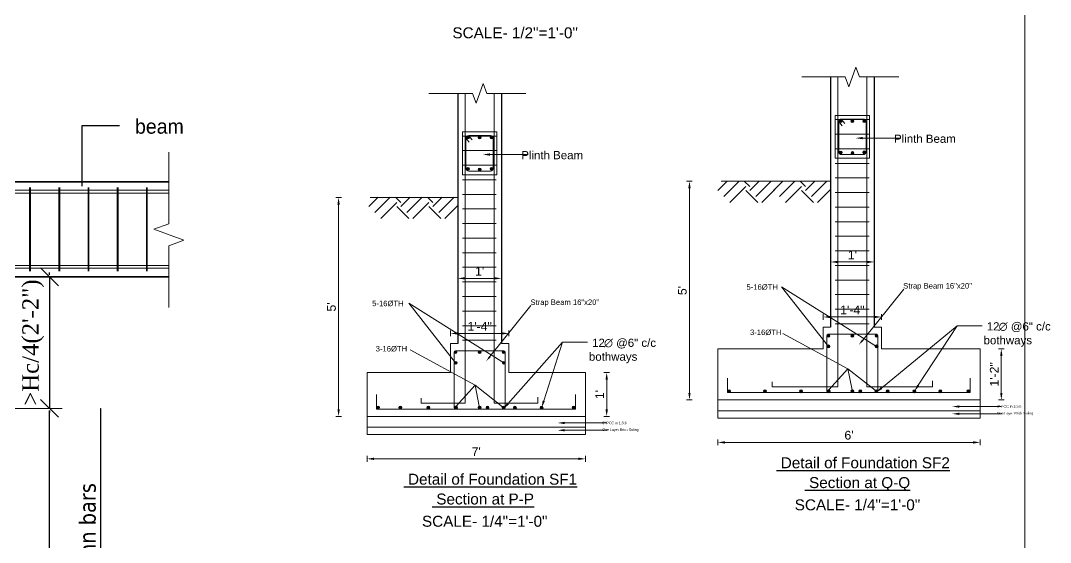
# Model space of a CAD drawing. Header units: inches. Extents: x 85856 to 287200, y -126184 to 75211.
# Drawn here: x 187881 to 188446, y -25143 to -24857 of the extents above; entities that cross this region are included whole.
import ezdxf
from ezdxf.enums import TextEntityAlignment as Align

# ---------------------------------------------------------------- set-up
doc = ezdxf.new("R2010")
doc.units = ezdxf.units.IN
doc.header["$LTSCALE"] = 0.5
doc.header["$MEASUREMENT"] = 0
doc.header["$PDMODE"] = 66
for name, color, linetype, lineweight in [('BEAM LINE', 4, 'Continuous', 9), ('break line', 1, 'Continuous', 15), ('D-DIM', 5, 'Continuous', 18), ('DIM', 4, 'Continuous', 5), ('dimension', 100, 'Continuous', 13), ('DIMSTR', 5, 'Continuous', 13), ('ELE1', 3, 'Continuous', 9), ('hatch', 9, 'Continuous', 5), ('MAINREINF', 1, 'Continuous', 18), ('RCC LINE', 200, 'Continuous', 18), ('rebAar', 3, 'Continuous', 20), ('rebar', 140, 'Continuous', 13), ('STIRRUPS', 14, 'Continuous', 18), ('TEX', 210, 'Continuous', 25), ('TRENCH', 1, 'Continuous', 35), ('wall', 1, 'Continuous', 40)]:
    doc.layers.add(name, color=color, linetype=linetype, lineweight=lineweight)
doc.layers.add('column', color=4, linetype='Continuous')
doc.styles.get("Standard").update_dxf_attribs({"font": 'arial.ttf'})
doc.styles.add('TAHOMA', font='tahoma.ttf', dxfattribs={"height": 9})
doc.styles.add('Text', font='GOTHIC.TTF', dxfattribs={"height": 6})
doc.styles.add('times new roman', font='times.ttf', dxfattribs={"height": 7})
doc.dimstyles.new('ARROW', dxfattribs={"dimscale": 96, "dimtxt": 9, "dimasz": 0.125, "dimexe": 0.078125, "dimexo": 0.09375, "dimgap": 0.03125, "dimtad": 1, "dimdec": 0, "dimzin": 3, "dimdsep": 46, "dimlunit": 4, "dimtxsty": 'TAHOMA', "dimcen": 0.09375, "dimclrd": 256, "dimclre": 256, "dimclrt": 256, "dimadec": 0, "dimazin": 0, "dimtfac": 1, "dimtdec": 0, "dimtmove": 0, "dimatfit": 3, "dimfxl": 1, "dimfrac": 2, "dimtolj": 1, "dimtzin": 0, "dimarcsym": 0})
doc.dimstyles.new("gan2'", dxfattribs={"dimscale": 96, "dimtxt": 0.09375, "dimasz": 0.012, "dimexe": 0.09375, "dimexo": 0.15625, "dimgap": 0.03, "dimtad": 1, "dimdec": 1, "dimlfac": 0.25, "dimzin": 3, "dimdsep": 46, "dimlunit": 4, "dimtxsty": 'times new roman', "dimblk": 'gg', "dimcen": 0.09375, "dimdle": 0.09375, "dimse1": 1, "dimse2": 1, "dimclre": 34, "dimadec": 0, "dimazin": 0, "dimtfac": 1, "dimtdec": 1, "dimtix": 1, "dimtmove": 0, "dimatfit": 3, "dimfxl": 1, "dimfrac": 2, "dimtolj": 1, "dimtzin": 1, "dimarcsym": 0})

# ---------------------------------------------------------------- blocks, each defined once
blk = doc.blocks.new('UIGI')
at = {"layer": 'MAINREINF'}
h = blk.add_hatch(color=256, dxfattribs=at)
h.dxf.hatch_style = 1
h.paths.add_polyline_path([(80460.13, -2664.63, 1), (80459.33, -2664.63, 1)])
h = blk.add_hatch(color=256, dxfattribs=at)
h.dxf.hatch_style = 1
h.paths.add_polyline_path([(80469.95, -2664.63, 1), (80469.15, -2664.63, 1)])
h = blk.add_hatch(color=256, dxfattribs=at)
h.dxf.hatch_style = 1
h.paths.add_polyline_path([(80479.87, -2664.65, 1), (80479.07, -2664.65, 1)])
h = blk.add_hatch(color=256, dxfattribs=at)
h.dxf.hatch_style = 1
h.paths.add_polyline_path([(80487.48, -2664.65, 1), (80486.68, -2664.65, 1)])
h = blk.add_hatch(color=256, dxfattribs=at)
h.dxf.hatch_style = 1
h.paths.add_polyline_path([(80496.09, -2664.65, 1), (80495.29, -2664.65, 1)])
h = blk.add_hatch(color=256, dxfattribs=at)
h.dxf.hatch_style = 1
h.paths.add_polyline_path([(80503.61, -2664.65, 1), (80502.81, -2664.65, 1)])
h = blk.add_hatch(color=256, dxfattribs=at)
h.dxf.hatch_style = 1
h.paths.add_polyline_path([(80510.93, -2664.65, 1), (80510.13, -2664.65, 1)])
h = blk.add_hatch(color=256, dxfattribs=at)
h.dxf.hatch_style = 1
h.paths.add_polyline_path([(80518.02, -2664.65, 1), (80517.22, -2664.65, 1)])
h = blk.add_hatch(color=256, dxfattribs=at)
h.dxf.hatch_style = 1
h.paths.add_polyline_path([(80525.74, -2664.63, 1), (80524.94, -2664.63, 1)])
at = {"layer": 'rebar'}
h = blk.add_hatch(color=256, dxfattribs=at)
edge = h.paths.add_edge_path()
edge.add_arc((80490.32, -2590.57), 0.394, 0, 360)
h = blk.add_hatch(color=256, dxfattribs=at)
edge = h.paths.add_edge_path()
edge.add_arc((80493.53, -2590.57), 0.394, 0, 360)
h = blk.add_hatch(color=256, dxfattribs=at)
edge = h.paths.add_edge_path()
edge.add_arc((80496.77, -2590.55), 0.394, 0, 360)
h = blk.add_hatch(color=256, dxfattribs=at)
edge = h.paths.add_edge_path()
edge.add_arc((80490.32, -2599.16), 0.394, 0, 360)
h = blk.add_hatch(color=256, dxfattribs=at)
edge = h.paths.add_edge_path()
edge.add_arc((80493.57, -2599.34), 0.394, 0, 360)
h = blk.add_hatch(color=256, dxfattribs=at)
edge = h.paths.add_edge_path()
edge.add_arc((80496.77, -2599.14), 0.394, 0, 360)
h = blk.add_hatch(color=256, dxfattribs=at)
edge = h.paths.add_edge_path()
edge.add_arc((80486.93, -2649.43), 0.394, 0, 360)
h = blk.add_hatch(color=256, dxfattribs=at)
edge = h.paths.add_edge_path()
edge.add_arc((80493.53, -2649.43), 0.394, 0, 360)
h = blk.add_hatch(color=256, dxfattribs=at)
edge = h.paths.add_edge_path()
edge.add_arc((80500.13, -2649.43), 0.394, 0, 360)
h = blk.add_hatch(color=256, dxfattribs=at)
edge = h.paths.add_edge_path()
edge.add_arc((80486.96, -2652.34), 0.394, 0, 360)
h = blk.add_hatch(color=256, dxfattribs=at)
edge = h.paths.add_edge_path()
edge.add_arc((80500.17, -2652.34), 0.394, 0, 360)
h = blk.add_hatch(color=256, dxfattribs=at)
edge = h.paths.add_edge_path()
edge.add_arc((80486.93, -2664.62), 0.394, 0, 360)
h = blk.add_hatch(color=256, dxfattribs=at)
edge = h.paths.add_edge_path()
edge.add_arc((80493.53, -2664.64), 0.394, 0, 360)
h = blk.add_hatch(color=256, dxfattribs=at)
edge = h.paths.add_edge_path()
edge.add_arc((80500.12, -2664.63), 0.394, 0, 360)
at = {"layer": 'BEAM LINE'}
for p, q in [((80488.8, -2589.03), (80488.8, -2600.75)), ((80488.8, -2589.03), (80498.25, -2589.03)), ((80498.25, -2589.03), (80498.25, -2600.75)), ((80488.8, -2600.75), (80498.25, -2600.75))]:
    blk.add_line(p, q, dxfattribs=at)
at = {"layer": 'break line', "ltscale": 0.25}
for p, q in [((80492.55, -2581.13), (80494.5, -2575.77)), ((80494.5, -2575.77), (80495.48, -2578.45)), ((80479.64, -2578.45), (80491.58, -2578.45)), ((80491.58, -2578.45), (80492.55, -2581.13)), ((80495.48, -2578.45), (80506.24, -2578.45))]:
    blk.add_line(p, q, dxfattribs=at)
at = {"layer": 'column'}
for p, q in [((80487.53, -2578.45), (80487.53, -2647.03)), ((80499.53, -2578.45), (80499.53, -2647.03))]:
    blk.add_line(p, q, dxfattribs=at)
at = {"layer": 'dimension', "transparency": 16777216}
for p, q in [((80449.66, -2607.03), (80448.09, -2607.03)), ((80448.88, -2665.09), (80448.88, -2608.97)), ((80449.66, -2667.03), (80448.09, -2667.03))]:
    blk.add_line(p, q, dxfattribs=at)
at = {"layer": 'dimension'}
for p, q in [((80456.63, -2609.61), (80459.19, -2607.04)), ((80457.53, -2607.03), (80487.53, -2607.03)), ((80458.27, -2611.25), (80462.48, -2607.04)), ((80465.38, -2608.51), (80463.91, -2607.04)), ((80465.38, -2609.61), (80467.95, -2607.04)), ((80467.03, -2611.25), (80471.23, -2607.04)), ((80471.92, -2609.61), (80474.48, -2607.04)), ((80473.56, -2611.25), (80477.77, -2607.04)), ((80480.67, -2608.51), (80479.2, -2607.04)), ((80480.67, -2609.61), (80483.24, -2607.04)), ((80482.31, -2611.25), (80486.52, -2607.04)), ((80459.91, -2612.89), (80464.29, -2608.51)), ((80467.57, -2612.89), (80464.29, -2609.61)), ((80468.67, -2612.89), (80472.24, -2609.32)), ((80475.2, -2612.89), (80479.58, -2608.51)), ((80482.86, -2612.89), (80479.58, -2609.61)), ((80483.96, -2612.89), (80487.53, -2609.32))]:
    blk.add_line(p, q, dxfattribs=at)
at = {"layer": 'dimension', "transparency": 16777216}
for points in [[(80448.55, -2608.97), (80449.2, -2608.97), (80448.88, -2607.03)], [(80448.55, -2665.09), (80449.2, -2665.09), (80448.88, -2667.03)]]:
    blk.add_solid(points, dxfattribs=at)
at = {"layer": 'DIMSTR', "transparency": 16777216}
for p, q in [((80487.53, -2628.4), (80487.53, -2629.98)), ((80489.47, -2629.19), (80497.59, -2629.19)), ((80499.53, -2628.4), (80499.53, -2629.98)), ((80485.53, -2645.07), (80485.53, -2643.49)), ((80487.47, -2644.28), (80499.59, -2644.28)), ((80501.53, -2645.07), (80501.53, -2643.49)), ((80533.58, -2653.03), (80535.15, -2653.03)), ((80534.36, -2665.09), (80534.36, -2654.97)), ((80533.58, -2667.03), (80535.15, -2667.03)), ((80456.66, -2677.89), (80456.66, -2679.47)), ((80458.6, -2678.68), (80526.61, -2678.68)), ((80528.55, -2677.89), (80528.55, -2679.47))]:
    blk.add_line(p, q, dxfattribs=at)
at = {"layer": 'DIMSTR'}
for p, q in [((80500.17, -2652.34), (80474.13, -2635.97)), ((80486.96, -2652.34), (80474.13, -2635.97)), ((80492.32, -2658.51), (80474.48, -2648.83)), ((80492.32, -2658.51), (80487.08, -2664.25)), ((80492.32, -2658.51), (80493.45, -2664.25)), ((80492.32, -2658.51), (80499.81, -2664.39))]:
    blk.add_line(p, q, dxfattribs=at)
for points in [[(80496.38, -2595.23), (80506.84, -2595.23)], [(80496.36, -2650.63), (80507.6, -2636.66)], [(80501.52, -2663.77), (80522.26, -2646.68), (80529.14, -2646.68)], [(80511.59, -2663.02), (80522.26, -2646.68)], [(80522.86, -2668.84), (80534.38, -2668.84)], [(80522.86, -2670.84), (80534.38, -2670.84)]]:
    blk.add_lwpolyline(points, dxfattribs=at)
for points in [[(80496.38, -2595.55), (80494.44, -2595.23), (80496.38, -2594.91)], [(80496.57, -2650.8), (80495.34, -2651.9), (80496.15, -2650.46)], [(80501.72, -2664.02), (80500.02, -2665.01), (80501.31, -2663.52)], [(80511.86, -2663.2), (80510.53, -2664.65), (80511.32, -2662.85)], [(80522.86, -2669.17), (80520.92, -2668.84), (80522.86, -2668.52)], [(80522.86, -2671.17), (80520.92, -2670.84), (80522.86, -2670.52)]]:
    blk.add_solid(points, dxfattribs=at)
at = {"layer": 'DIMSTR', "transparency": 16777216}
for points in [[(80489.47, -2628.87), (80489.47, -2629.51), (80487.53, -2629.19)], [(80497.59, -2628.87), (80497.59, -2629.51), (80499.53, -2629.19)], [(80487.47, -2643.96), (80487.47, -2644.6), (80485.53, -2644.28)], [(80499.59, -2643.96), (80499.59, -2644.6), (80501.53, -2644.28)], [(80534.04, -2654.97), (80534.69, -2654.97), (80534.36, -2653.03)], [(80534.04, -2665.09), (80534.69, -2665.09), (80534.36, -2667.03)], [(80458.6, -2678.35), (80458.6, -2679), (80456.66, -2678.68)], [(80526.61, -2678.35), (80526.61, -2679), (80528.55, -2678.68)]]:
    blk.add_solid(points, dxfattribs=at)
at = {"layer": 'hatch'}
for p, q in [((80456.66, -2667.03), (80456.66, -2672.03)), ((80528.55, -2667.03), (80528.55, -2672.03)), ((80456.66, -2670.03), (80528.55, -2670.03)), ((80456.66, -2672.03), (80528.55, -2672.03))]:
    blk.add_line(p, q, dxfattribs=at)
at = {"layer": 'MAINREINF'}
for centre in [(80459.73, -2664.63), (80469.55, -2664.63), (80479.47, -2664.65), (80487.08, -2664.65), (80495.69, -2664.65), (80503.21, -2664.65), (80510.53, -2664.65), (80517.62, -2664.65), (80525.34, -2664.63)]:
    blk.add_circle(centre, 0.4, dxfattribs=at)
at = {"layer": 'RCC LINE'}
for p, q in [((80485.53, -2653.03), (80485.53, -2647.03)), ((80485.53, -2647.03), (80487.53, -2647.03)), ((80499.53, -2647.03), (80501.53, -2647.03)), ((80501.53, -2653.03), (80501.53, -2647.03)), ((80456.66, -2653.03), (80456.66, -2667.03)), ((80456.66, -2653.03), (80485.53, -2653.03)), ((80501.53, -2653.03), (80528.55, -2653.03)), ((80528.55, -2653.03), (80528.55, -2667.03)), ((80456.66, -2667.03), (80528.55, -2667.03))]:
    blk.add_line(p, q, dxfattribs=at)
at = {"layer": 'rebAar'}
for p, q in [((80489.53, -2578.45), (80489.53, -2663.45)), ((80497.53, -2578.45), (80497.53, -2663.45)), ((80471.53, -2663.45), (80471.53, -2662.05)), ((80515.53, -2663.45), (80515.53, -2661.8)), ((80471.53, -2663.45), (80489.53, -2663.45)), ((80497.53, -2663.45), (80515.53, -2663.45))]:
    blk.add_line(p, q, dxfattribs=at)
at = {"layer": 'rebAar', "ltscale": 0.25}
for p, q in [((80489.79, -2590.7), (80490.69, -2591.83)), ((80489.79, -2590.8), (80489.79, -2598.98)), ((80490.5, -2590.02), (80491.45, -2591.21)), ((80490.57, -2590.02), (80496.48, -2590.02)), ((80497.27, -2590.8), (80497.27, -2598.98)), ((80490.57, -2599.76), (80496.48, -2599.76)), ((80486.53, -2656.03), (80486.53, -2649.43)), ((80486.93, -2649.03), (80500.13, -2649.03)), ((80500.53, -2656.03), (80500.52, -2649.43)), ((80486.53, -2654.03), (80486.53, -2664.62)), ((80500.53, -2660.03), (80500.53, -2654.03)), ((80500.53, -2660.03), (80500.52, -2664.63)), ((80486.93, -2665.02), (80500.12, -2665.02))]:
    blk.add_line(p, q, dxfattribs=at)
for centre, start, end in [((80490.57, -2590.8), 90, 180), ((80496.48, -2590.8), 0, 90), ((80490.57, -2598.98), 180, 270), ((80496.48, -2598.98), 270, 0)]:
    blk.add_arc(centre, 0.787, start, end, dxfattribs=at)
at = {"layer": 'rebar'}
for p, q in [((80459.3, -2661.03), (80459.3, -2665.03)), ((80525.8, -2661.03), (80525.8, -2665.03)), ((80459.3, -2665.03), (80525.8, -2665.03))]:
    blk.add_line(p, q, dxfattribs=at)
for centre in [(80490.32, -2590.57), (80493.53, -2590.57), (80496.77, -2590.55), (80490.32, -2599.16), (80493.57, -2599.34), (80496.77, -2599.14), (80486.93, -2649.43), (80493.53, -2649.43), (80500.13, -2649.43), (80486.96, -2652.34), (80500.17, -2652.34), (80486.93, -2664.62), (80493.53, -2664.64), (80500.12, -2664.63)]:
    blk.add_circle(centre, 0.394, dxfattribs=at)
at = {"layer": 'STIRRUPS', "ltscale": 0.25}
for p, q in [((80488.8, -2590.16), (80498.1, -2590.16)), ((80488.8, -2594.16), (80498.1, -2594.16)), ((80488.8, -2598.16), (80498.1, -2598.16)), ((80488.8, -2602.16), (80498.1, -2602.16)), ((80488.8, -2606.16), (80498.1, -2606.16)), ((80488.8, -2610.16), (80498.1, -2610.16)), ((80488.8, -2614.16), (80498.1, -2614.16)), ((80488.8, -2618.16), (80498.1, -2618.16)), ((80488.8, -2622.16), (80498.1, -2622.16)), ((80488.8, -2626.16), (80498.1, -2626.16)), ((80488.8, -2630.16), (80498.1, -2630.16)), ((80488.8, -2634.16), (80498.1, -2634.16)), ((80488.8, -2638.16), (80498.1, -2638.16)), ((80488.8, -2642.16), (80498.1, -2642.16)), ((80488.8, -2646.16), (80498.1, -2646.16))]:
    blk.add_line(p, q, dxfattribs=at)
at = {"layer": 'dimension', "color": 1, "transparency": 16777216, "insert": (80446.92, -2637.03), "char_height": 2.4, "attachment_point": 5, "rotation": 90}
blk.add_mtext("\\A1;5'", dxfattribs=at)
at = {"layer": 'DIMSTR', "color": 1, "transparency": 16777216, "char_height": 2.4, "attachment_point": 5}
for s, insert in [("\\A1;1'", (80493.53, -2627.26)), ('\\A1;1\'-4"', (80493.53, -2642.35)), ("\\A1;6'", (80492.6, -2676.72))]:
    blk.add_mtext(s, dxfattribs=dict(at, insert=insert))
at = {"layer": 'DIMSTR', "color": 1, "transparency": 16777216, "insert": (80532.43, -2660.03), "char_height": 2.4, "attachment_point": 5, "rotation": 90}
blk.add_mtext('\\A1;1\'-2"', dxfattribs=at)
at = {"layer": 'TEX'}
for s, height, p in [('Plinth Beam', 2.25, (80513.42, -2595.35)), ('5-16ØTH', 1.5, (80468.81, -2636.07)), ('3-16ØTH', 1.5, (80469.78, -2648.48)), ('SCALE- 1/4"=1\'-0"', 3, (80494.93, -2695.74))]:
    blk.add_text(s, height=height, dxfattribs=at).set_placement(p, align=Align.MIDDLE)
for s, height, p in [('Strap Beam 16"x20"', 1.5, (80507.46, -2636.48)), (' 12', 2.25, (80529.49, -2647.98)), ('∅', 2.25, (80533.64, -2647.98)), (' @6" c/c', 2.25, (80536.09, -2647.98)), ('bothways', 2.25, (80529.5, -2651.78)), ('%%U Detail of Foundation SF2', 3, (80472.74, -2685.76)), ('%%U Section at Q-Q', 3, (80480.49, -2691.2))]:
    blk.add_text(s, height=height, dxfattribs=at).set_placement(p)
at = {"layer": 'TEX', "color": 7}
for s, p in [('One Layer Brick Soling', (80533.12, -2671.02)), ('3" PCC in 1:3:6', (80533.15, -2669.18))]:
    blk.add_text(s, height=0.7, dxfattribs=at).set_placement(p)
blk = doc.blocks.new('IFIY')
at = {"layer": 'MAINREINF'}
h = blk.add_hatch(color=256, dxfattribs=at)
h.dxf.hatch_style = 1
h.paths.add_polyline_path([(80352.45, -2657.53, 1), (80351.65, -2657.53, 1)])
h = blk.add_hatch(color=256, dxfattribs=at)
h.dxf.hatch_style = 1
h.paths.add_polyline_path([(80358.52, -2657.53, 1), (80357.72, -2657.53, 1)])
h = blk.add_hatch(color=256, dxfattribs=at)
h.dxf.hatch_style = 1
h.paths.add_polyline_path([(80366.19, -2657.55, 1), (80365.39, -2657.55, 1)])
h = blk.add_hatch(color=256, dxfattribs=at)
h.dxf.hatch_style = 1
h.paths.add_polyline_path([(80373.8, -2657.55, 1), (80373, -2657.55, 1)])
h = blk.add_hatch(color=256, dxfattribs=at)
h.dxf.hatch_style = 1
h.paths.add_polyline_path([(80382.41, -2657.55, 1), (80381.61, -2657.55, 1)])
h = blk.add_hatch(color=256, dxfattribs=at)
h.dxf.hatch_style = 1
h.paths.add_polyline_path([(80389.93, -2657.55, 1), (80389.13, -2657.55, 1)])
h = blk.add_hatch(color=256, dxfattribs=at)
h.dxf.hatch_style = 1
h.paths.add_polyline_path([(80397.25, -2657.55, 1), (80396.45, -2657.55, 1)])
h = blk.add_hatch(color=256, dxfattribs=at)
h.dxf.hatch_style = 1
h.paths.add_polyline_path([(80406.06, -2657.53, 1), (80405.26, -2657.53, 1)])
at = {"layer": 'rebar'}
h = blk.add_hatch(color=256, dxfattribs=at)
edge = h.paths.add_edge_path()
edge.add_arc((80376.64, -2583.46), 0.394, 0, 360)
h = blk.add_hatch(color=256, dxfattribs=at)
edge = h.paths.add_edge_path()
edge.add_arc((80379.85, -2583.46), 0.394, 0, 360)
h = blk.add_hatch(color=256, dxfattribs=at)
edge = h.paths.add_edge_path()
edge.add_arc((80383.09, -2583.45), 0.394, 0, 360)
h = blk.add_hatch(color=256, dxfattribs=at)
edge = h.paths.add_edge_path()
edge.add_arc((80376.64, -2592.06), 0.394, 0, 360)
h = blk.add_hatch(color=256, dxfattribs=at)
edge = h.paths.add_edge_path()
edge.add_arc((80379.88, -2592.24), 0.394, 0, 360)
h = blk.add_hatch(color=256, dxfattribs=at)
edge = h.paths.add_edge_path()
edge.add_arc((80383.09, -2592.04), 0.394, 0, 360)
h = blk.add_hatch(color=256, dxfattribs=at)
edge = h.paths.add_edge_path()
edge.add_arc((80373.24, -2642.33), 0.394, 0, 360)
h = blk.add_hatch(color=256, dxfattribs=at)
edge = h.paths.add_edge_path()
edge.add_arc((80379.85, -2642.32), 0.394, 0, 360)
h = blk.add_hatch(color=256, dxfattribs=at)
edge = h.paths.add_edge_path()
edge.add_arc((80386.45, -2642.33), 0.394, 0, 360)
h = blk.add_hatch(color=256, dxfattribs=at)
edge = h.paths.add_edge_path()
edge.add_arc((80373.28, -2645.24), 0.394, 0, 360)
h = blk.add_hatch(color=256, dxfattribs=at)
edge = h.paths.add_edge_path()
edge.add_arc((80386.49, -2645.24), 0.394, 0, 360)
h = blk.add_hatch(color=256, dxfattribs=at)
edge = h.paths.add_edge_path()
edge.add_arc((80373.25, -2657.52), 0.394, 0, 360)
h = blk.add_hatch(color=256, dxfattribs=at)
edge = h.paths.add_edge_path()
edge.add_arc((80379.85, -2657.54), 0.394, 0, 360)
h = blk.add_hatch(color=256, dxfattribs=at)
edge = h.paths.add_edge_path()
edge.add_arc((80386.44, -2657.53), 0.394, 0, 360)
at = {"layer": 'BEAM LINE'}
for p, q in [((80375.12, -2581.93), (80375.12, -2593.65)), ((80375.12, -2581.93), (80384.57, -2581.93)), ((80384.57, -2581.93), (80384.57, -2593.65)), ((80375.12, -2593.65), (80384.57, -2593.65))]:
    blk.add_line(p, q, dxfattribs=at)
at = {"layer": 'break line', "ltscale": 0.25}
for p, q in [((80378.87, -2574.03), (80380.82, -2568.67)), ((80380.82, -2568.67), (80381.8, -2571.35)), ((80365.96, -2571.35), (80377.9, -2571.35)), ((80377.9, -2571.35), (80378.87, -2574.03)), ((80381.8, -2571.35), (80392.56, -2571.35))]:
    blk.add_line(p, q, dxfattribs=at)
at = {"layer": 'column'}
for p, q in [((80373.85, -2571.35), (80373.85, -2639.93)), ((80385.85, -2571.35), (80385.85, -2639.93))]:
    blk.add_line(p, q, dxfattribs=at)
at = {"layer": 'dimension', "transparency": 16777216}
for p, q in [((80341.98, -2599.93), (80340.41, -2599.93)), ((80341.19, -2657.99), (80341.19, -2601.87)), ((80341.98, -2659.93), (80340.41, -2659.93))]:
    blk.add_line(p, q, dxfattribs=at)
at = {"layer": 'dimension'}
for p, q in [((80349.48, -2602.39), (80352.05, -2599.82)), ((80349.85, -2599.93), (80373.85, -2599.93)), ((80351.12, -2604.03), (80355.33, -2599.82)), ((80358.24, -2601.3), (80356.76, -2599.82)), ((80358.24, -2602.39), (80360.8, -2599.82)), ((80359.88, -2604.03), (80364.09, -2599.82)), ((80366.99, -2601.3), (80365.52, -2599.82)), ((80366.99, -2602.39), (80369.56, -2599.82)), ((80368.63, -2604.03), (80372.84, -2599.82)), ((80352.76, -2605.67), (80357.14, -2601.3)), ((80360.43, -2605.67), (80357.14, -2602.39)), ((80361.52, -2605.67), (80365.9, -2601.3)), ((80369.18, -2605.67), (80365.9, -2602.39)), ((80370.28, -2605.67), (80373.85, -2602.1))]:
    blk.add_line(p, q, dxfattribs=at)
at = {"layer": 'dimension', "transparency": 16777216}
for points in [[(80340.87, -2601.87), (80341.52, -2601.87), (80341.19, -2599.93)], [(80340.87, -2657.99), (80341.52, -2657.99), (80341.19, -2659.93)]]:
    blk.add_solid(points, dxfattribs=at)
at = {"layer": 'DIMSTR', "transparency": 16777216}
for p, q in [((80373.85, -2621.3), (80373.85, -2622.88)), ((80375.79, -2622.09), (80383.91, -2622.09)), ((80385.85, -2621.3), (80385.85, -2622.88)), ((80371.85, -2637.97), (80371.85, -2636.39)), ((80387.85, -2637.97), (80387.85, -2636.39)), ((80373.79, -2637.18), (80385.91, -2637.18)), ((80413.9, -2647.93), (80415.47, -2647.93)), ((80414.68, -2657.99), (80414.68, -2649.87)), ((80413.9, -2659.93), (80415.47, -2659.93)), ((80348.98, -2670.79), (80348.98, -2672.36)), ((80350.92, -2671.58), (80406.93, -2671.58)), ((80408.87, -2670.79), (80408.87, -2672.36))]:
    blk.add_line(p, q, dxfattribs=at)
at = {"layer": 'DIMSTR'}
for p, q in [((80386.49, -2645.24), (80360.45, -2628.87)), ((80373.28, -2645.24), (80360.45, -2628.87)), ((80378.63, -2651.41), (80360.8, -2641.73)), ((80378.63, -2651.41), (80373.4, -2657.15)), ((80378.63, -2651.41), (80379.77, -2657.15)), ((80378.63, -2651.41), (80386.13, -2657.29))]:
    blk.add_line(p, q, dxfattribs=at)
for points in [[(80382.7, -2588.13), (80393.16, -2588.13)], [(80382.68, -2643.53), (80393.92, -2629.56)], [(80387.63, -2656.45), (80402.58, -2639.58), (80409.46, -2639.58)], [(80397.44, -2655.7), (80402.58, -2639.58)], [(80403.18, -2661.74), (80414.7, -2661.74)], [(80403.18, -2663.74), (80414.7, -2663.74)]]:
    blk.add_lwpolyline(points, dxfattribs=at)
for points in [[(80382.7, -2588.45), (80380.76, -2588.13), (80382.7, -2587.8)], [(80382.89, -2643.7), (80381.66, -2644.8), (80382.47, -2643.36)], [(80387.87, -2656.67), (80386.34, -2657.9), (80387.38, -2656.24)], [(80397.75, -2655.8), (80396.85, -2657.55), (80397.13, -2655.6)], [(80403.18, -2662.06), (80401.24, -2661.74), (80403.18, -2661.42)], [(80403.18, -2664.06), (80401.24, -2663.74), (80403.18, -2663.42)]]:
    blk.add_solid(points, dxfattribs=at)
at = {"layer": 'DIMSTR', "transparency": 16777216}
for points in [[(80375.79, -2621.77), (80375.79, -2622.41), (80373.85, -2622.09)], [(80383.91, -2621.77), (80383.91, -2622.41), (80385.85, -2622.09)], [(80373.79, -2636.86), (80373.79, -2637.5), (80371.85, -2637.18)], [(80385.91, -2636.86), (80385.91, -2637.5), (80387.85, -2637.18)], [(80414.36, -2649.87), (80415.01, -2649.87), (80414.68, -2647.93)], [(80414.36, -2657.99), (80415.01, -2657.99), (80414.68, -2659.93)], [(80350.92, -2671.25), (80350.92, -2671.9), (80348.98, -2671.58)], [(80406.93, -2671.25), (80406.93, -2671.9), (80408.87, -2671.58)]]:
    blk.add_solid(points, dxfattribs=at)
at = {"layer": 'hatch'}
for p, q in [((80348.98, -2659.93), (80348.98, -2664.93)), ((80408.87, -2659.93), (80408.87, -2664.93)), ((80348.98, -2662.93), (80408.87, -2662.93)), ((80348.98, -2664.93), (80408.87, -2664.93))]:
    blk.add_line(p, q, dxfattribs=at)
at = {"layer": 'MAINREINF'}
for centre in [(80352.05, -2657.53), (80358.12, -2657.53), (80365.79, -2657.55), (80373.4, -2657.55), (80382.01, -2657.55), (80389.53, -2657.55), (80396.85, -2657.55), (80405.66, -2657.53)]:
    blk.add_circle(centre, 0.4, dxfattribs=at)
at = {"layer": 'RCC LINE'}
for p, q in [((80371.85, -2647.93), (80371.85, -2639.93)), ((80371.85, -2639.93), (80373.85, -2639.93)), ((80385.85, -2639.93), (80387.85, -2639.93)), ((80387.85, -2647.93), (80387.85, -2639.93)), ((80348.98, -2647.93), (80348.98, -2659.93)), ((80348.98, -2647.93), (80371.85, -2647.93)), ((80387.85, -2647.93), (80408.87, -2647.93)), ((80408.87, -2647.93), (80408.87, -2659.93)), ((80348.98, -2659.93), (80408.87, -2659.93))]:
    blk.add_line(p, q, dxfattribs=at)
at = {"layer": 'rebAar'}
for p, q in [((80375.85, -2571.35), (80375.85, -2656.35)), ((80383.85, -2571.35), (80383.85, -2656.35)), ((80363.85, -2656.35), (80363.85, -2654.94)), ((80363.85, -2656.35), (80375.85, -2656.35)), ((80383.85, -2656.35), (80395.85, -2656.35)), ((80395.85, -2656.35), (80395.85, -2654.7))]:
    blk.add_line(p, q, dxfattribs=at)
at = {"layer": 'rebAar', "ltscale": 0.25}
for p, q in [((80376.82, -2582.92), (80377.77, -2584.11)), ((80376.89, -2582.92), (80382.8, -2582.92)), ((80376.1, -2583.7), (80376.1, -2591.88)), ((80376.11, -2583.6), (80377.01, -2584.72)), ((80383.59, -2583.7), (80383.59, -2591.88)), ((80376.89, -2592.66), (80382.8, -2592.66)), ((80373.24, -2641.93), (80386.45, -2641.93)), ((80372.85, -2648.93), (80372.85, -2642.33)), ((80386.85, -2648.93), (80386.84, -2642.33)), ((80372.85, -2646.93), (80372.85, -2657.52)), ((80386.85, -2652.93), (80386.85, -2646.93)), ((80386.85, -2652.93), (80386.84, -2657.53)), ((80373.25, -2657.92), (80386.44, -2657.92))]:
    blk.add_line(p, q, dxfattribs=at)
for centre, start, end in [((80376.89, -2583.7), 90, 180), ((80382.8, -2583.7), 0, 90), ((80376.89, -2591.88), 180, 270), ((80382.8, -2591.88), 270, 0)]:
    blk.add_arc(centre, 0.787, start, end, dxfattribs=at)
at = {"layer": 'rebar'}
for p, q in [((80351.62, -2653.93), (80351.62, -2657.93)), ((80406.12, -2653.93), (80406.12, -2657.93)), ((80351.62, -2657.93), (80406.12, -2657.93))]:
    blk.add_line(p, q, dxfattribs=at)
for centre in [(80376.64, -2583.46), (80379.85, -2583.46), (80383.09, -2583.45), (80376.64, -2592.06), (80379.88, -2592.24), (80383.09, -2592.04), (80373.24, -2642.33), (80379.85, -2642.32), (80386.45, -2642.33), (80373.28, -2645.24), (80386.49, -2645.24), (80373.25, -2657.52), (80379.85, -2657.54), (80386.44, -2657.53)]:
    blk.add_circle(centre, 0.394, dxfattribs=at)
at = {"layer": 'STIRRUPS', "ltscale": 0.25}
for p, q in [((80375.12, -2583.06), (80384.42, -2583.06)), ((80375.12, -2587.06), (80384.42, -2587.06)), ((80375.12, -2591.06), (80384.42, -2591.06)), ((80375.12, -2595.06), (80384.42, -2595.06)), ((80375.12, -2599.06), (80384.42, -2599.06)), ((80375.12, -2603.06), (80384.42, -2603.06)), ((80375.12, -2607.06), (80384.42, -2607.06)), ((80375.12, -2611.06), (80384.42, -2611.06)), ((80375.12, -2615.06), (80384.42, -2615.06)), ((80375.12, -2619.06), (80384.42, -2619.06)), ((80375.12, -2623.06), (80384.42, -2623.06)), ((80375.12, -2627.06), (80384.42, -2627.06)), ((80375.12, -2631.06), (80384.42, -2631.06)), ((80375.12, -2635.06), (80384.42, -2635.06)), ((80375.12, -2639.06), (80384.42, -2639.06))]:
    blk.add_line(p, q, dxfattribs=at)
at = {"layer": 'dimension', "color": 1, "transparency": 16777216, "insert": (80339.24, -2629.93), "char_height": 2.4, "attachment_point": 5, "rotation": 90}
blk.add_mtext("\\A1;5'", dxfattribs=at)
at = {"layer": 'DIMSTR', "color": 1, "transparency": 16777216, "char_height": 2.4, "attachment_point": 5}
for s, insert in [("\\A1;1'", (80379.85, -2620.16)), ('\\A1;1\'-4"', (80379.85, -2635.25)), ("\\A1;7{\\fArial TUR|b0|i0|c162|p34;'}", (80378.92, -2669.62))]:
    blk.add_mtext(s, dxfattribs=dict(at, insert=insert))
at = {"layer": 'DIMSTR', "color": 1, "transparency": 16777216, "insert": (80412.75, -2653.93), "char_height": 2.4, "attachment_point": 5, "rotation": 90}
blk.add_mtext("\\A1;1'", dxfattribs=at)
at = {"layer": 'TEX'}
for s, height, p in [('Plinth Beam', 2.25, (80399.74, -2588.25)), ('5-16ØTH', 1.5, (80354.71, -2628.96)), ('3-16ØTH', 1.5, (80355.68, -2641.38)), ('SCALE- 1/4"=1\'-0"', 3, (80381.25, -2688.64))]:
    blk.add_text(s, height=height, dxfattribs=at).set_placement(p, align=Align.MIDDLE)
for s, height, p in [('Strap Beam 16"x20"', 1.5, (80393.78, -2629.38)), (' 12', 2.25, (80409.81, -2640.88)), ('∅', 2.25, (80413.96, -2640.88)), (' @6" c/c', 2.25, (80416.4, -2640.88)), ('bothways', 2.25, (80409.81, -2644.68)), ('%%U Detail of Foundation SF1', 3, (80359.06, -2678.66)), ('%%U Section at P-P', 3, (80366.81, -2684.1))]:
    blk.add_text(s, height=height, dxfattribs=at).set_placement(p)
at = {"layer": 'TEX', "color": 7}
for s, p in [('3" PCC in 1:3:6', (80413.47, -2662.08)), ('One Layer Brick Soling', (80413.44, -2663.92))]:
    blk.add_text(s, height=0.7, dxfattribs=at).set_placement(p)
blk = doc.blocks.new('gg')
at = {"layer": 'DIM'}
for p, q in [((0, 6), (0, -6)), ((-4.24, -4.24), (4.24, 4.24))]:
    blk.add_line(p, q, dxfattribs=at)
blk = doc.blocks.new('*D511')
at = {"layer": 'Defpoints', "color": 0, "lineweight": -3, "transparency": 16777216}
for p in [(78090.58, 75599.17), (78090.58, 75527), (78128.79, 75527)]:
    blk.add_point(p, dxfattribs=at)
at = {"layer": 'DIM', "color": 0, "lineweight": -2, "transparency": 16777216}
for p, q in [((78128.79, 75600.32), (78128.79, 75601.47)), ((78128.79, 75599.17), (78128.79, 75527)), ((78128.79, 75525.85), (78128.79, 75524.7))]:
    blk.add_line(p, q, dxfattribs=at)
at = {"layer": 'DIM', "color": 0, "lineweight": -2, "transparency": 16777216, "xscale": 1.152, "yscale": 1.152, "zscale": 1.152}
for p, rotation in [((78128.79, 75599.17), 270), ((78128.79, 75527), 90)]:
    blk.add_blockref('gg', p, dxfattribs=dict(at, rotation=rotation))
at = {"layer": 'DIM', "color": 0, "transparency": 16777216, "insert": (78119.87, 75563.08), "char_height": 9, "attachment_point": 5, "rotation": 90, "style": 'times new roman'}
blk.add_mtext('\\A1;>Hc/4(2\'-2")', dxfattribs=at)
blk = doc.blocks.new('*D513')
at = {"layer": 'Defpoints', "color": 0, "lineweight": -3, "transparency": 16777216}
for p in [(78128.79, 75527), (78128.79, 75527), (78053.04, 75275.33)]:
    blk.add_point(p, dxfattribs=at)
at = {"layer": 'DIM', "color": 0, "lineweight": -2, "transparency": 16777216}
blk.add_line((78128.79, 75276.48), (78128.79, 75525.85), dxfattribs=at)
at = {"layer": 'DIM', "color": 0, "lineweight": -2, "transparency": 16777216, "xscale": 1.152, "yscale": 1.152, "zscale": 1.152}
for p, rotation in [((78128.79, 75527), 90), ((78128.79, 75275.33), 270)]:
    blk.add_blockref('gg', p, dxfattribs=dict(at, rotation=rotation))
at = {"layer": 'DIM', "color": 0, "transparency": 16777216, "insert": (78119.87, 75401.17), "char_height": 9, "attachment_point": 5, "rotation": 90, "style": 'times new roman'}
blk.add_mtext('\\A1;<Hc/2(4\'-4")', dxfattribs=at)
blk = doc.blocks.new('*D514')
at = {"layer": 'Defpoints', "color": 0, "lineweight": -3, "transparency": 16777216}
for p in [(78156.98, 75527), (78156.98, 75527), (78081.24, 75275.33)]:
    blk.add_point(p, dxfattribs=at)
at = {"layer": 'DIM', "color": 0, "lineweight": -2, "transparency": 16777216}
for p, q in [((78156.73, 75527), (78156.9, 75527)), ((78156.98, 75275.46), (78156.98, 75526.88)), ((78081.49, 75275.33), (78157.06, 75275.33))]:
    blk.add_line(p, q, dxfattribs=at)
at = {"layer": 'DIM', "color": 0, "lineweight": -3, "transparency": 16777216}
for points in [[(78156.96, 75526.88), (78157, 75526.88), (78156.98, 75527)], [(78156.96, 75275.46), (78157, 75275.46), (78156.98, 75275.33)]]:
    blk.add_solid(points, dxfattribs=at)
at = {"layer": 'DIM', "color": 7, "transparency": 16777216, "insert": (78150.94, 75401.17), "char_height": 9, "attachment_point": 5, "rotation": 90, "style": 'TAHOMA'}
blk.add_mtext('\\A1;zone for splicing of column bars', dxfattribs=at)
blk = doc.blocks.new('EWTDF')
at = {"layer": 'DIM'}
blk.add_line((78135.7, 75527), (78077.35, 75527), dxfattribs=at)
at = {"layer": 'hatch', "linetype": 'Continuous'}
blk.add_lwpolyline([(78194.22, 75582.29), (78194.22, 75616.19), (78202.47, 75619.19), (78185.98, 75625.19), (78194.22, 75628.19), (78194.22, 75667.43)], dxfattribs=at)
at = {"layer": 'STIRRUPS', "const_width": 1}
for points in [[(78118.17, 75648.17), (78118.17, 75602.12)], [(78134.17, 75648.17), (78134.17, 75602.12)], [(78150.17, 75648.17), (78150.17, 75602.12)], [(78166.17, 75648.17), (78166.17, 75602.12)], [(78182.17, 75648.17), (78182.17, 75602.12)]]:
    blk.add_lwpolyline(points, dxfattribs=at)
at = {"layer": 'TRENCH'}
for p, q in [((78070.17, 75651.17), (78194.22, 75651.17)), ((78194.22, 75651.17), (78073.17, 75651.17)), ((78070.17, 75599.17), (78194.22, 75599.17)), ((78194.22, 75599.17), (78073.17, 75599.17))]:
    blk.add_line(p, q, dxfattribs=at)
at = {"layer": 'wall', "color": 3, "lineweight": 0}
for p, q in [((78194.22, 75646.61), (78044.07, 75646.61)), ((78194.22, 75645.11), (78044.07, 75645.11)), ((78194.22, 75605.41), (78039.09, 75605.41)), ((78194.22, 75603.91), (78039.09, 75603.91))]:
    blk.add_line(p, q, dxfattribs=at)
at = {"layer": 'DIM', "style": 'Text'}
blk.add_text(' beam', height=8, dxfattribs=at).set_placement((78172.72, 75677.63))
at = {"layer": 'DIM'}
for p1, p2, text, picture, middle in [((78090.58, 75599.17), (78090.58, 75527), '>Hc/4(2\'-2")', '*D511', (78119.87, 75563.08)), ((78053.04, 75275.33), (78128.79, 75527), '<Hc/2(4\'-4")', '*D513', (78119.87, 75401.17))]:
    dim = blk.add_linear_dim(base=(78128.79, 75527), p1=p1, p2=p2, angle=90, text=text, dimstyle="gan2'", dxfattribs=at)
    dim.commit()
    dim.dimension.update_dxf_attribs({"geometry": picture, "text_midpoint": middle})
dim = blk.add_linear_dim(base=(78156.98, 75527), p1=(78081.24, 75275.33), p2=(78156.98, 75527), angle=90, text='zone for splicing of column bars', dimstyle='ARROW', override={"dimscale": 1, "dimtmove": 1}, dxfattribs=at)
dim.commit()
dim.dimension.update_dxf_attribs({"geometry": '*D514', "text_midpoint": (78150.94, 75401.17)})
blk.add_leader([(78146.69, 75648.92), (78146.69, 75682.17), (78167.27, 75682.17)], dimstyle='ARROW', override={"dimscale": 1, "dimgap": 0.03125, "dimtad": 0}, dxfattribs=at)

msp = doc.modelspace()

# ---------------------------------------------------------------- linework, layer by layer
at = {"layer": 'ELE1'}
msp.add_line((188431.93, -25605.42), (188431.93, -23450.09), dxfattribs=at)

# ---------------------------------------------------------------- block references
at = {"color": 0, "lineweight": -3}
msp.add_blockref('EWTDF', (109768.43, -100596.37), dxfattribs=at)
at = {"layer": 'D-DIM', "xscale": 2, "yscale": 2, "zscale": 2}
for name, p in [('UIGI', (27350.36, -19730.69)), ('IFIY', (27373.36, -19753.9))]:
    msp.add_blockref(name, p, dxfattribs=at)

# ---------------------------------------------------------------- texts
at = {"layer": 'TEX'}
msp.add_text('SCALE- 1/2"=1\'-0"', height=6, dxfattribs=at).set_placement((188152.53, -24863.28), align=Align.MIDDLE)

doc.saveas('drawing.dxf')
